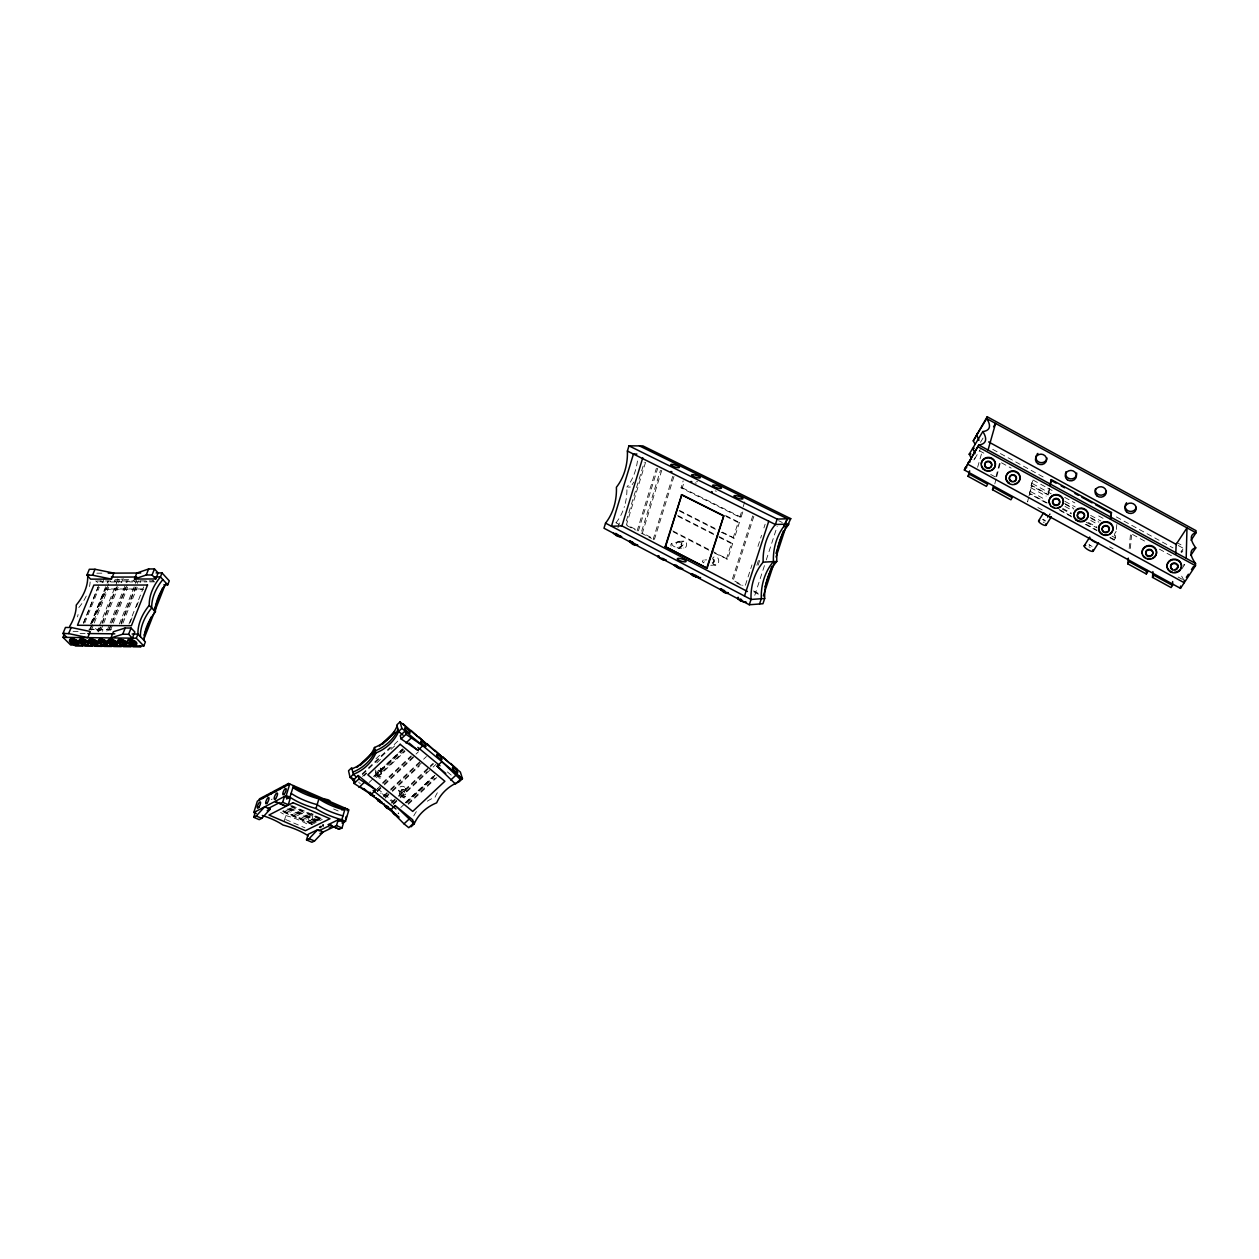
<?xml version="1.0" encoding="UTF-8"?>
<svg xmlns="http://www.w3.org/2000/svg" width="1259" height="1259" viewBox="0 0 1259 1259"><rect width="100%" height="100%" fill="white"/><g stroke="black" fill="none" stroke-linecap="round" stroke-linejoin="round"><path stroke-width="0.75" stroke-dasharray="5 3.75" d="M1130.362 548.42L1131.558 535.122M1129.181 548.609L1130.566 533.391L1146.855 542.283M1114.042 540.048L1115.38 537.955L1116.072 531.566L1114.734 533.627L1114.042 540.048L1108.959 537.263M1116.308 529.441L1116.985 523.177M312.783 814.416C313.113 824.566 304.898 821.844 310.816 813.77M310.847 820.899L308.864 820.254M1048.369 493.292L1049.455 487.737M1048.448 494.441L1049.518 488.885M1028.603 497.289L1027.596 501.916L1028.902 499.807M1046.308 502.971L1029.374 493.717L1032.002 485.565L1047.441 494.016M1048.243 495.023L1031.137 485.659L1032.427 479.726L1046.024 487.154M1029.374 493.717L1032.002 485.565M1031.137 485.659L1033.718 477.649M994.799 483.881L996.262 478.341M996.75 476.484L1000.15 463.532M995.948 476.752L999.866 461.911M977.614 467.278L981.8 452.831M282.787 811.347L310.532 823.323L319.456 818.539M284.141 821.23L285.856 815.58A35.158 11.614 16.8 0 0 280.615 812.433M617.949 527.757L619.491 522.69L616.013 522.8A46.489 35.677 89.4 0 0 624.417 506.527M626.305 521.021L644.278 462.242M645.568 462.242L626.478 524.657L636.708 529.992M637.117 530.92L656.395 468.269M638.407 530.873L657.686 468.254M641.697 531.172L660.456 470.284M661.746 470.284L642.42 532.966L654.475 539.261L673.99 476.358M672.699 476.374L653.185 539.308L654.475 539.261M742.794 511.909L741.095 517.197L739.82 517.229L681.009 487.831L683.165 480.891M681.009 487.831L682.299 487.815L684.455 480.875M726.364 559.232L731.4 543.542L732.675 543.479L727.639 559.169L714.372 553.047M733.068 538.285L738.12 522.501L739.411 522.469L734.343 538.238L721.029 532.179M739.82 517.229L742.637 508.416M743.203 506.653L744.903 501.365M752.709 515.907L731.967 580.399L733.242 580.32L753.984 515.86M745.375 585.246L751.969 564.898M757.949 546.406L761.538 535.311M763.93 527.914L765.126 524.216M756.879 565.26L759.287 557.863M758.154 565.197L759.948 559.641M754.771 595.318L765.677 561.813M766.275 559.956L777.181 526.467M128.969 624.086L144.659 584.506M130.165 622.513L132.258 617.209M136.46 606.633L138.553 601.33M119.337 624.008L136.507 580.918L137.42 581.91L129.787 581.926L128.874 580.95L108.793 631.105M120.974 623.174L135.28 587.292M121.257 624.023L138.427 580.918L139.34 581.894L147.004 581.878L146.091 580.903M122.894 623.189L137.184 587.292M106.873 631.089L126.97 580.95L127.883 581.926L120.282 581.941L119.369 580.966L99.225 631.011M108.526 630.255L110.682 624.889M111.39 623.095L125.727 587.292M110.446 630.271L112.586 624.905M113.31 623.111L127.631 587.292M98.249 631.955L101.129 624.81M101.853 623.016L116.237 587.308M100.877 630.177L103.033 624.826M103.757 623.032L118.126 587.308M123.162 578.306L121.556 582.288A3.903 1.684 21.5 0 0 117.181 579.046M89.468 630.067L91.639 624.716M92.363 622.937L106.779 587.308M90.428 629.122L109.911 580.981L110.839 581.957L118.393 581.941L117.48 580.966L97.321 630.995M91.372 630.082L93.528 624.747M94.252 622.953L108.667 587.308M83.346 623.457L98.06 587.276M84.794 622.875L99.256 587.308M104.214 578.322L102.609 582.288A3.887 1.668 21.7 0 0 101.633 580.698M90.695 623.772L108.022 580.997L108.951 581.957L101.412 581.973L100.5 581.013L83.125 623.693M91.01 623.945L105.174 588.992L143.447 588.976M92.033 622.528L105.174 588.992M320.667 827.918L321.155 826.974M980.462 442.334L983.248 437.723M974.592 458.937L980.242 449.589M1028.933 495.747L1030.24 493.638L1047.22 502.939M1047.425 517.827L1050.336 513.184M1182.972 549.034L1180.989 552.056A59.96 16.43 31.4 0 1 1183.743 549.727L1181.603 552.591M1181.965 568.738L1184.719 564.583A59.96 16.43 31.4 0 1 1183.381 562.584M376 758.721L381.65 753.37M362.199 773.844L373.309 763.3M374.71 761.994L389.991 747.516M362.387 774.663L398.552 740.434M362.498 776.394L366.778 772.334M376.771 762.86L382.484 757.462M391.061 749.341L396.774 743.943M364.008 775.985L366.794 773.341M373.419 776.52L402.833 748.712M374.883 775.481L402.911 748.979M374.631 776.221L403.179 749.231M369.123 782.453L373.404 778.392M374.836 777.055L403.399 750.049M376.236 777.527L404.768 750.553M377.873 777.008L405.005 751.371M382.642 782.736L411.158 755.825M377.149 788.952L381.43 784.924M382.846 783.57L411.378 756.643M377.102 790.762L382.815 785.38M384.231 784.042L418.444 751.765M377.322 791.612L383.019 786.214M384.451 784.876L415.832 755.274M383.491 795.94L389.188 790.573M390.62 789.236L421.954 759.712M383.696 796.79L389.409 791.423M390.825 790.07L422.19 760.53M423.622 759.193L426.471 756.502M385.081 797.246L390.778 791.88M392.21 790.526L423.543 761.018M385.301 798.08L390.998 792.714M392.415 791.376L419.499 765.865M391.439 802.408L397.136 797.057M398.552 795.704L432.718 763.583M391.659 803.242L397.356 797.891M398.788 796.554L428.689 768.431M430.106 767.093L434.386 763.064M393.028 803.698L398.725 798.348M400.142 797.01L427.179 771.578M393.249 804.532L398.946 799.182M400.362 797.844L431.695 768.399M433.112 767.061L435.96 764.37M405.382 802.565L433.301 776.347M405.461 802.849L434.78 775.308M400.787 807.507L405.052 803.494M406.484 802.156L434.906 775.465M406.704 803.006L433.741 777.621M408.058 803.447L435.063 778.093M408.278 804.296L436.731 777.59M712.972 559.799C715.568 558.256 714.939 564.111 712.783 561.766M310.532 823.323L321.076 818.161M311.65 824.598L322.257 819.42M319.062 827.446L324.366 824.881M671.645 543.62C672.621 547.791 679.829 548.845 683.228 544.754C683.307 540.992 668.199 541.527 671.157 546.123M681.969 543.196L681.04 544.754L682.299 545.95M703.23 560.05L702.286 561.624L703.561 562.852L704.521 561.262L703.23 560.05L706.661 559.877M710.753 565.291L715.867 565.008A4.218 3.384 87.2 0 0 718.716 560.302A4.218 3.384 87.2 0 0 714.876 556.651M678.695 548.247A3.462 2.738 87.8 0 0 681.198 543.227A3.462 2.738 87.8 0 0 676.461 542.912A3.462 2.738 87.8 0 0 678.695 548.247L683.842 548.011A3.447 2.738 87.8 0 0 686.344 543.007A3.447 2.738 87.8 0 0 681.607 542.692A3.447 2.738 87.8 0 0 683.842 548.011M678.884 541.339L684.015 541.134M625.282 503.411A46.489 35.677 89.4 0 0 626.888 487.091L630.366 487.044M96.849 573.191L103.065 573.16M114.947 579.707L132.164 579.675M96.738 581.013L153.787 580.887M154.7 581.863L148.924 581.878L148.011 580.903M105.473 589.322L143.762 589.306M88.885 629.201L113.892 629.437M89.2 629.516L110.351 629.72M73.101 631.341L78.829 631.404M80.088 633.45L85.88 633.513M1044.97 521.037L1042.468 519.4M1043.286 519.196L1045.489 520.911M285.699 819.53L304.977 827.84M291.695 805.555L305.811 811.677M307.574 812.433L323.469 819.31M290.357 805.776L322.147 819.546M291.27 806.972L321.281 819.971M290.042 808.073L319.975 821.025M289.192 808.498L319.109 821.45M287.855 808.719L317.787 821.671M287.005 809.159L316.922 822.096M285.793 810.245L315.631 823.134M283.605 810.89L313.46 823.779M282.929 810.875L310.674 822.851M283.92 812.37L311.933 824.456M333.635 808.986L340.78 812.086M778.581 520.675L782.311 522.516M682.299 487.815L741.095 517.197M725.593 515.529L739.411 522.469M726.034 516.442L738.12 522.501M679.278 510.288L715.427 528.623M722.304 532.116L734.343 538.238M679.703 511.201L719.298 531.298M677.657 515.45L717.205 535.594M718.92 536.476L732.675 543.479M678.097 516.363L717.646 536.523M719.361 537.404L731.4 543.542M672.841 530.92L727.639 559.169M673.266 531.849L712.657 552.166M734.847 581.154L742.841 585.341M753.59 590.943L758.453 593.477M626.888 525.585L635.417 530.039M641.114 533.013L651.47 538.411M736.767 582.917L741.582 585.419M753.936 591.872L758.799 594.405M616.013 522.8L618.987 524.342M1176.614 542.44L1183.491 546.201M1178.251 545.509L1183.649 548.452M992.706 449.353L1045.93 478.451M1116.355 516.93L1173.026 547.901M979.439 450.753L985.891 454.279M1001.472 462.793L1011.166 468.096M1047.724 488.083L1054.507 491.797M1064.705 497.368L1074.903 502.939M1098.682 515.938L1103.765 518.724M1159.35 549.129L1172.397 556.258M1032.427 483.582L1051.249 493.874M1064.957 501.365L1075.217 506.984M1090.624 515.403L1100.901 521.021M1064.595 503.395L1073.172 508.101M1090.341 517.48L1098.918 522.17M1065.35 504.371L1073.911 509.061M1091.018 518.409L1097.864 522.155M1030.696 487.658L1046.135 496.093M1065.004 506.417L1071.865 510.178M1090.735 520.502L1097.596 524.248M1062.769 508.431L1071.33 513.121M1088.453 522.485L1097.014 527.175M1030.68 491.608L1045.93 499.949M1062.328 509.14L1071.33 513.861M1086.297 522.265L1096.746 527.757M1111.996 536.098L1115.38 537.955M1059.102 509.439L1071 515.954M1086.281 524.311L1096.463 529.897M1110.06 537.325L1115.144 540.111M1059.858 510.399L1071.708 516.882M1085.258 524.295L1097.108 530.779M990.691 474.438L995.838 477.255M1178.078 577.015L1182.736 579.565M1037.857 507.534L1042.987 510.351M1109.667 546.878L1113.082 548.751M377.511 788.669L397.23 804.69M447.386 771.924L451.824 775.607M98.422 628.005L100.925 630.57M95.511 628.461L98.013 631.027A2.99 1.999 -43.2 0 1 101.318 628.965A2.99 1.999 -43.2 0 1 102.624 631.294M380.942 776.913C379.384 774.474 377.464 779.148 380.407 778.062C382.736 776.142 379.069 766.353 377.07 770.917A2.833 2.455 -14.9 0 0 377.574 775.182A2.833 2.455 -14.9 0 0 381.571 772.491A2.833 2.455 -14.9 0 0 377.181 770.933L378.455 771.531L379.258 770.256M403.431 790.007C399.323 787.19 400.976 798.395 404.422 797.986C407.239 794.822 404.469 790.101 401.259 790.668M405.225 796.727L403.84 796.113L403.037 797.372M405.304 788.244L406.201 791.581M398.788 790.196L399.67 793.548M380.564 768.557L381.414 771.877M377.07 770.917L378.739 777.574M375.151 769.926L376.126 773.86M637.432 461.014A46.725 35.976 -89.5 0 1 626.888 487.091M633.781 482.103A46.646 35.96 -89.5 0 1 632.128 484.652M715.238 490.9A4.643 1.07 17.2 0 1 716.387 491.262M696.306 483.157A4.611 1.054 17.1 0 1 695.22 482.937M696.636 481.347A4.611 1.054 17.1 0 1 697.517 481.788M712.909 558.54A4.218 3.384 87.2 0 1 711.603 565.008M715.867 565.008A4.218 3.384 87.2 0 1 712.027 561.357M712.657 558.256A4.218 3.384 87.2 0 1 714.026 556.934M1184.278 580.415A61.061 16.997 31.6 0 1 1180.328 572.892M1183.303 565.055A61.061 16.997 31.6 0 1 1184.719 564.583M975.064 457.835A58.984 17.044 29.4 0 1 973.852 459.913M1043.27 522.06A4.344 1.275 30.5 0 1 1044.199 522.674M1049.487 514.207A4.344 1.259 30.4 0 1 1050.289 514.852M1088.956 546.752A5.288 1.542 30.8 0 1 1090.152 547.46M90.129 581.973A40.54 26.392 -43.1 0 1 89.515 586.552M86.257 596.058A40.54 26.392 -43.1 0 1 78.766 607.641A40.855 26.691 -43.7 0 1 78.719 609.875M78.074 614.502A40.855 26.691 -43.7 0 1 77.507 616.894M135.531 582.177A3.919 1.7 21.3 0 1 133.564 580.572M139.985 580.808A3.919 1.7 21.3 0 1 140.662 582.366M121.887 579.14A3.903 1.684 21.5 0 1 121.1 579.156M97.856 582.413A3.887 1.668 21.7 0 1 95.7 580.871M116.678 582.335A3.903 1.684 21.5 0 1 114.569 580.761M153.913 581.595A3.934 1.715 21.2 0 1 152.811 580.493M437.361 792.761A38.541 33.017 -17.8 0 0 435.047 797.215A38.462 32.844 -17 0 0 425.589 802.392M413.755 815.895A38.462 32.844 -17 0 1 416.383 811.599M380.234 768.006A2.817 2.455 -14.9 0 1 379.526 771.484A2.817 2.455 -14.9 0 1 375.638 771.106M398.332 812.936A4.548 1.259 47 0 1 398.788 813.739M359.02 781.965A4.58 1.275 46.7 0 1 358.846 782.736M359.806 783.554A4.58 1.275 46.7 0 1 360.404 783.224M380.548 793.249A3.698 1.023 46.9 0 1 381.194 793.17M382.358 793.831A3.698 1.023 46.9 0 1 384.924 796.491M398.096 813.125A3.698 1.023 47 0 1 398.379 813.723M390.164 800.189A3.698 1.023 46.9 0 1 391.518 801.338M392.178 802.046A3.698 1.023 46.9 0 1 392.761 802.77M377.637 791.282A3.714 1.023 46.8 0 1 377.763 791.754M285.856 815.58A35 11.52 16.6 0 1 307.747 824.377M313.192 814.085A2.581 0.866 16.5 0 1 311.288 813.613M319.456 826.644A4.17 1.338 -66.5 0 1 319.991 827.887A4.186 1.353 -66.5 0 1 320.935 825.935M322.367 825.542A4.186 1.353 -66.5 0 1 323.39 824.629A4.186 1.353 -66.5 0 1 323.343 826.219M271.377 799.638A3.431 1.039 -66.3 0 1 272.149 799.072M322.619 824.865A3.399 1.102 -66.5 0 1 322.981 826.565M320.242 827.871A3.399 1.102 -66.5 0 1 321.014 826.313M323.091 824.897A3.415 1.102 -66.5 0 1 322.682 825.684M321.029 827.478A3.415 1.102 -66.5 0 1 320.463 826.124M1092.072 546.437L1089.004 544.754L1092.072 546.437M401.243 795.232A3.399 2.927 -15.7 0 0 406.311 792.352A3.399 2.927 -15.7 0 0 401.259 790.101A3.399 2.927 -15.7 0 0 401.243 795.232M400.346 791.895A3.399 2.927 -15.7 0 0 405.414 789A3.399 2.927 -15.7 0 0 400.378 786.765A3.399 2.927 -15.7 0 0 400.346 791.895"/><path stroke-width="1.5" d="M987.213 416.745L986.678 418.57A58.166 16.115 29.3 0 1 982.823 431.554A59.189 16.682 29.4 0 1 978.825 444.994L964.347 469.985L1180.486 588.362L1195.499 565.716L1195.546 563.45A61.282 16.635 31.5 0 1 1195.782 547.854A60.18 16.068 31.3 0 1 1196.019 532.777L1196.05 530.668L987.213 416.745L973.238 440.902A57.898 16.587 29.4 0 1 975.048 444.348M1186.183 558.335L1186.985 527.851L1176.142 544.36L1175.78 554.039M1184.278 580.415L1184.215 582.728L967.809 464.241L968.423 462.242A58.984 17.044 29.4 0 0 970.138 461.896M1180.486 588.362L1180.549 586.049M1152.882 571.586L1152.52 577.393L1171.09 587.56L1172.491 585.451L1172.648 581.548M1128.316 558.13L1127.796 563.843L1146.335 573.994L1146.603 570.154M1110.344 518.976L1110.8 515.12M1110.8 518.283L1111.461 512.492L1051.328 479.632L1050.179 484.023M698.651 577.362L693.253 575.945L694.386 575.568M676.634 566.975L679.53 568.722L681.827 568.344M1050.242 485.187L1051.328 479.632M992.517 489.72L993.823 487.595L1012.205 497.651L1010.898 499.792L992.517 489.72L993.493 486.021M988.047 450.03L995.586 423.433L993.556 426.785M342.007 827.981L343.707 822.206L338.199 819.814L328.331 824.566L339.285 829.272L342.007 827.981L336.483 825.605L319.991 833.537M347.091 810.67L347.515 809.238M341.976 823.024L345.517 821.34L348.9 809.789L288.453 783.46L284.959 785.317L284.518 786.749M336.483 825.605L338.199 819.814M964.347 469.985L978.825 444.994L1195.546 563.45M306.504 839.926L308.203 834.261L317.74 829.665L323.185 832.01L314.514 841.012L311.917 842.255L306.504 839.926L309.084 838.699L317.74 829.665M345.517 821.34L341.85 819.735A36.779 12.606 16.3 0 1 315.993 808.514L318.889 798.867A36.873 12.81 16.5 0 1 292.891 787.536M968.061 476.327L969.351 474.187L987.701 484.227L986.395 486.367L968.061 476.327L969.698 470.85M605.532 523.13L603.99 528.229L749.31 604.761L762.97 603.738L764.685 598.481A49.699 41.012 85.6 0 1 776.787 561.435A49.935 41.405 87.1 0 1 787.032 526.53L790.762 518.677L642.908 445.906L628.965 445.843L627.391 451.037A46.961 36.007 -89.6 0 1 616.406 487.249A46.709 35.724 89.4 0 1 605.532 523.13L751.025 599.457L764.685 598.481M977.157 433.474L976.591 435.331A57.961 16.477 29.4 0 1 978.951 440.351M293.489 785.6L289.948 797.199L286.533 798.977M288.295 804.721L290.058 798.914L284.455 796.491L282.677 802.298L280.065 803.651L274.934 801.464L285.667 806.075L288.295 804.721L282.677 802.298M283.653 787.205L284.093 785.773L280.647 787.615L280.206 789.047M288.012 784.908L288.453 783.46M253.83 812.48L286.202 795.578L289.759 783.979L257.355 801.149L253.83 812.48L256.269 813.519M642.782 457.741L621.962 525.9L611.481 526.246L633.45 454.043L636.928 454.043M271.645 793.579L272.086 792.163L275.485 790.337L275.044 791.769M275.91 791.329L276.351 789.897L279.781 788.071L279.341 789.503M262.36 798.505L262.801 797.089L259.464 798.851L259.024 800.268M263.194 798.064L263.635 796.648L267.002 794.854L266.562 796.27M267.396 795.83L267.837 794.413L271.236 792.603L270.795 794.036M253.72 817.296L256.222 816.005L264.72 806.799L270.244 809.175L261.73 818.366L259.228 819.656L253.72 817.296L255.498 811.614M665.177 546.595L681.78 494.693L723.799 515.797L707.117 568.25L665.177 546.595L707.117 568.25M665.602 546.579L681.78 494.693M706.692 568.265L723.799 515.797M744.494 596.026L768.745 521.21M749.31 604.761L751.025 599.457A50.045 41.106 85.6 0 1 763.159 562.159A50.281 41.516 87.1 0 1 775.387 524.515L777.149 519.101L790.762 518.677M759.57 603.99L761.286 598.717A49.793 41.028 85.6 0 1 773.404 561.624A50.03 41.437 87.1 0 1 783.649 526.655L787.379 518.771L639.446 445.891M765.063 586.804L771.736 566.377M775.985 553.378L783.255 531.093M789.015 524.043L787.032 526.53L783.649 526.655L787.379 518.771M763.3 596.011L774.222 562.6M776.032 557.029L786.938 523.618M64.665 633.293L62.997 637.353L70.661 645.001L143.794 645.993L145.399 641.87L137.939 634.08L132.148 634.017M163.78 584.868L167.715 584.868L169.273 580.855L162.018 572.908L156.116 572.939M144.124 635.087L151.222 617.02M154.054 609.781L162.553 588.095M144.344 637.872L164.882 585.451M155.738 578.967L158.13 572.924L154.464 568.942L148.625 568.974L136.853 573.018L134.445 579.03L155.738 578.967L152.071 574.985L146.233 575.001L134.445 579.03M143.794 645.993L136.302 638.219L137.939 634.08A42.114 28.611 -42.2 0 1 149.254 605.327A41.799 28.28 -41.6 0 1 160.428 576.937L162.018 572.908M122.737 634.206L125.192 628.005L131.078 628.052L134.823 631.971L132.384 638.171L128.607 634.268L122.737 634.206L110.934 637.92L113.389 631.75L125.192 628.005M146.233 575.001L148.625 568.974M128.607 634.268L131.078 628.052M152.071 574.985L154.464 568.942M111.469 579.093L113.892 573.113L94.992 569.257L89.326 569.273L86.887 575.221L90.632 579.14L111.469 579.093L92.552 575.206L86.887 575.221M62.95 633.545L65.452 627.454L71.165 627.501L90.27 631.514L87.784 637.652L68.663 633.607L62.95 633.545L66.79 637.4M88.76 574.545L87.689 577.173A40.603 26.392 -43.1 0 1 76.248 605.06A40.902 26.691 -43.6 0 1 69.638 626.384M68.663 633.607L71.165 627.501M92.552 575.206L94.992 569.257M345.658 819.153L346.445 816.43M973.238 440.902L986.678 418.57L1196.019 532.777L1191.077 540.284M971.539 459.378A58.905 17.17 29.4 0 0 969.178 454.2L982.823 431.554M1038.659 520.707L1043.066 513.641M1046.024 525.271L1051.328 516.788A4.344 1.259 30.4 0 1 1047.693 515.985A4.344 1.259 30.4 0 1 1043.979 512.995M1084.141 545.887L1089.743 537.105A5.288 1.527 30.8 0 0 1092.733 540.898A5.288 1.527 30.8 0 0 1098.525 542.818L1093.127 551.269M1111.461 512.492L1111.02 513.184L1095.566 504.733M1127.796 563.843L1129.166 561.719L1147.72 571.885L1146.335 573.994M1152.52 577.393L1153.905 575.284L1172.491 585.451M1190.762 555.455L1195.782 547.854M1186.34 577.33L1188.386 574.246M1191.455 569.619L1193.501 566.534M411.048 826.817L414.242 823.827A38.62 32.939 -17 0 1 436.668 802.833A38.699 33.112 -17.8 0 1 459.22 781.729L462.446 778.707L460.369 772.066L400.047 721.879L396.805 724.948L398.599 731.448L403.037 735.13M357.131 767.266L375.213 750.128M379.384 746.162L394.697 731.652M360.121 765.456L372.648 753.59M382.39 744.352L394.917 732.47M354.645 781.147L350.065 777.448L353.291 774.395A39.674 34.623 -13.6 0 0 375.89 752.976A39.753 34.811 -14.6 0 0 398.599 731.448L401.857 728.363L400.047 721.879M358.154 775.513L353.323 780.076L354.109 783.46L371.122 794.492L375.937 789.944L358.154 775.513L358.957 778.88L375.937 789.944M354.109 783.46L358.957 778.88M401.117 738.954L406.012 734.327L405.099 731.054L400.22 735.665L401.117 738.954L417.909 750.348L422.788 745.753L406.012 734.327M358.988 787.41L363.835 782.83M405.98 742.967L410.859 738.356M395.184 805.571L390.369 810.088L404.013 823.842L408.782 827.698L413.597 823.197L412.669 819.766L395.184 805.571L413.597 823.197M437.062 766.212L441.909 761.648L460.338 779.447L455.49 783.995L437.062 766.212L445.765 773.419M404.013 823.842L408.829 819.341M450.738 780.061L455.601 775.513M660.377 558.178L663.021 560.019L665.334 559.657M632.38 541.952L632.569 542.755M267.742 808.734L279.703 802.518M267.16 810.78L270.244 809.175M341.708 809.915L345.234 808.199L341.85 819.735L338.309 821.435M318.873 830.783L331.243 824.834M745.281 602.369L740.009 600.59L741.11 600.181M376.992 798.71L378.188 801.18L379.793 801.385M763.159 562.159L776.787 561.435M785.616 524.153L775.387 524.515L627.391 451.037M108.211 573.144L140.709 573.002M111.28 577.094L136.838 577.015M154.527 576.952L160.428 576.937L167.715 584.868M87.815 633.545L114.805 633.828M62.997 637.353L136.302 638.219M632.899 543.196C629.059 543.542 638.171 546.878 636.582 544.439M724.586 591.226C719.251 590.849 729.559 595.35 727.781 592.438M697.942 576.449L695.912 575.992M617.539 534.87C611.827 534.54 623.378 538.805 620.12 535.736M680.631 567.573L679.231 567.211M664.107 558.886L662.061 558.272M618.94 535.327L616.564 534.32M634.961 543.746L633.607 543.29M353.134 779.242L354.44 781.981M725.577 591.604L724.271 591.053M280.505 803.871L285.667 806.075M256.222 816.005L261.73 818.366M309.084 838.699L314.514 841.012M328.331 824.566L339.285 829.272M286.202 795.578L289.948 797.199A36.952 12.7 16.5 0 0 315.993 808.514M293.378 787.253L343.502 809.112M742.086 600.401L740.969 599.819M628.965 445.843L777.149 519.101M681.355 494.708L723.374 515.797M621.206 525.507L747.453 591.494M988.645 441.925L1176.52 544.565M1050.903 480.324L1056.049 483.141M1061.195 485.958L1064.642 487.831M1074.95 493.465L1078.381 495.338M1081.811 497.226L1092.12 502.86M978.243 446.945L1195.499 565.716M393.579 811.913C390.479 810.985 397.01 817.421 395.515 813.896M362.938 788.826L363.867 788.716M372.145 794.807L369.847 792.603M377.291 798.804L378.471 799.67M677.956 566.676L677.012 565.873M386.025 805.76C382.107 803.525 388.889 811.252 387.552 807.444M356.344 776.866L353.291 774.395L351.733 767.722L348.523 770.76L350.065 777.448M373.105 790.463L395.955 809.002M363.709 788.496L399.119 817.17M409.065 742.999L417.909 750.348M401.857 728.363L462.446 778.707M417.831 747.39L440.005 765.787M379.4 800.803L378.566 800M74.438 645.049L75.398 645.993L82.984 646.103L82.024 645.143M83.928 645.175L84.872 646.135L92.505 646.229L91.561 645.285M93.465 645.3L94.409 646.26L102.073 646.371L101.129 645.411M103.049 645.442L103.993 646.402L111.689 646.496L110.745 645.537M112.68 645.568L113.609 646.528L121.352 646.638L120.408 645.678M122.343 645.694L123.288 646.67L131.046 646.764L130.118 645.804M362.104 788.15L361.302 787.284M132.069 645.836L132.998 646.796L140.803 646.906L139.875 645.946M149.254 605.327L155.408 611.874A41.956 28.611 -42.3 0 0 144.171 640.579M378.88 800.094L379.573 800.976M354.393 780.423L353.354 778.802M378.188 799.559L377.653 798.71M371.783 794.901L370.587 795.058L368.698 792.635M457.237 769.469L450.706 763.41L450.958 764.244M459.299 776.095L460.338 779.447M449.384 762.923L442.838 756.864L443.089 757.682M441.5 756.376L434.937 750.285L435.173 751.104M433.6 749.782L427.006 743.691L427.242 744.51M425.652 743.188L419.042 737.066L419.278 737.884M417.689 736.546L411.063 730.409L411.284 731.227M409.694 729.89L403.037 723.736L403.273 724.554M413.629 821.545L414.242 823.827M397.104 726.018A39.596 34.717 -14.5 0 1 374.49 747.484L375.89 752.976M712.326 491.986A4.643 1.07 17.2 0 1 711.603 491.545M691.883 481.835A4.611 1.054 17.1 0 1 691.002 481.394M671.976 471.873A4.58 1.039 17 0 1 670.953 471.448M746.477 602.258A5.776 1.527 17.8 0 1 739.757 600.228A5.776 1.527 17.8 0 1 738.12 597.852M741.409 599.489A5.776 1.527 17.8 0 1 740.182 598.922M738.482 597.742A5.776 1.527 17.8 0 1 738.12 597.238M727.985 593.005A5.728 1.511 17.6 0 1 722.021 590.88A5.728 1.511 17.6 0 1 720.982 588.834M724.193 590.44A5.728 1.511 17.6 0 1 722.965 589.857M721.989 589.275A5.728 1.511 17.6 0 1 721.297 588.708M700.571 577.566A5.665 1.495 17.4 0 1 694.118 576.118A5.665 1.495 17.4 0 1 691.018 573.553M695.881 575.332A5.665 1.495 17.4 0 1 694.527 574.828M693.316 574.261A5.665 1.495 17.4 0 1 692.356 573.679M682.803 568.738A5.634 1.479 17.3 0 1 681.56 568.564M680.175 568.265A5.634 1.479 17.3 0 1 674.383 564.787M676.634 565.48A5.634 1.479 17.3 0 1 675.674 564.898M666.279 560.035A5.603 1.464 17.2 0 1 659.732 558.083A5.603 1.464 17.2 0 1 658.347 555.88M659.181 556.226A5.603 1.464 17.2 0 1 658.551 555.691M621.71 536.586A5.508 1.416 16.9 0 1 615.824 534.933A5.508 1.416 16.9 0 1 613.574 532.777M616.816 533.926A5.508 1.416 16.9 0 1 615.667 533.391M637.762 545.037A5.54 1.432 17 0 1 631.294 543.101A5.54 1.432 17 0 1 629.988 540.945M632.836 542.361A5.555 1.432 17 0 1 630.13 540.74M974.261 448.235A57.961 16.477 29.4 0 1 972.577 448.566A58.984 17.044 29.4 0 1 974.954 453.712M970.862 453.869A57.898 16.587 29.4 0 1 969.178 454.2M966.692 467.624A58.905 17.17 29.4 0 1 964.961 467.97M1136.263 507.377A5.634 5.209 -0.3 0 1 1128.143 510.855A5.634 5.209 -0.3 0 1 1126.616 502.719M1046.984 458.008A5.571 5.225 2.1 0 1 1040.186 462.557A5.571 5.225 2.1 0 1 1036.22 455.616M1036.897 454.42A5.571 5.225 2.1 0 1 1037.888 453.429M1076.697 473.006A5.587 5.225 1.2 0 1 1070.449 478.876A5.587 5.225 1.2 0 1 1065.964 471.716M1106.441 490.979A5.618 5.209 0.4 0 1 1099.831 495.055A5.618 5.209 0.4 0 1 1095.424 488.933M1045.6 523.933A4.344 1.275 30.5 0 1 1044.561 525.333A4.344 1.275 30.5 0 1 1039.462 522.438A4.344 1.275 30.5 0 1 1039.619 520.549M1092.828 549.758A5.288 1.542 30.8 0 1 1091.191 551.206A5.288 1.542 30.8 0 1 1085.069 547.539A5.288 1.542 30.8 0 1 1085.651 545.462M1172.365 569.115A3.635 3.305 0.2 0 1 1171.704 563.89A3.635 3.305 0.2 0 1 1177.417 564.662A3.635 3.305 0.2 0 1 1175.119 569.493M1172.271 572.058A7.271 6.625 0.2 0 1 1168.777 561.357A7.271 6.625 0.2 0 1 1180.911 563.009A7.271 6.625 0.2 0 1 1174.143 572.326M1177.794 564.898A3.635 3.305 0.2 0 1 1177.385 567.416M1147.453 555.471A3.62 3.321 0.7 0 1 1146.571 550.466A3.62 3.321 0.7 0 1 1152.111 550.545A3.62 3.321 0.7 0 1 1151.072 555.534M1150.191 555.848A3.62 3.321 0.7 0 1 1148.318 555.817M1142.322 553.692A7.239 6.625 0.7 0 1 1146.965 545.808A7.239 6.625 0.7 0 1 1155.967 549.365A7.239 6.625 0.7 0 1 1152.882 557.863M1151.119 558.492A7.239 6.625 0.7 0 1 1147.374 558.445M1145.643 557.753A7.239 6.625 0.7 0 1 1143.03 555.298M1103.214 531.141A3.604 3.321 1.7 0 1 1103.482 526.246A3.604 3.321 1.7 0 1 1108.754 526.954A3.604 3.321 1.7 0 1 1107.558 531.723M1106.677 532.038A3.604 3.321 1.7 0 1 1104.82 532.006M1102.192 533.973A7.208 6.641 1.7 0 1 1100.366 523.933A7.208 6.641 1.7 0 1 1111.398 524.074A7.208 6.641 1.7 0 1 1109.384 534.068M1107.652 534.697A7.208 6.641 1.7 0 1 1103.923 534.65M1078.412 517.559A3.588 3.321 2.4 0 1 1078.444 512.854A3.588 3.321 2.4 0 1 1083.511 512.917A3.588 3.321 2.4 0 1 1083.48 517.622M1082.74 518.141A3.588 3.321 2.4 0 1 1079.152 518.094M1077.94 513.011A3.588 3.321 2.4 0 1 1079.262 511.815M1050.085 504.418A7.145 6.657 3.2 0 1 1051.706 496.015A7.145 6.657 3.2 0 1 1060.896 496.109A7.145 6.657 3.2 0 1 1062.47 504.544M1059.842 506.952A7.145 6.657 3.2 0 1 1058.111 507.597M1054.428 507.566A7.145 6.657 3.2 0 1 1052.697 506.873M986.521 467.404A3.541 3.336 5.9 0 1 985.545 462.368A3.541 3.336 5.9 0 1 990.975 462.399A3.541 3.336 5.9 0 1 990.062 467.419M989.212 467.75A3.541 3.336 5.9 0 1 987.371 467.75M981.328 463.989A7.082 6.673 5.9 0 1 987.135 457.442A7.082 6.673 5.9 0 1 995.051 461.77A7.082 6.673 5.9 0 1 991.982 469.812M990.282 470.473A7.082 6.673 5.9 0 1 986.615 470.457M984.916 469.78A7.082 6.673 5.9 0 1 981.579 465.72M1012.016 481.237A3.557 3.336 4.8 0 1 1010.017 476.091A3.557 3.336 4.8 0 1 1015.84 476.122A3.557 3.336 4.8 0 1 1013.857 481.237M1009.529 483.251A7.113 6.657 4.8 0 1 1008.018 472.754A7.113 6.657 4.8 0 1 1019.208 474.218A7.113 6.657 4.8 0 1 1014.911 483.96M162.867 579.581A41.752 28.28 -41.7 0 0 151.725 607.955A42.051 28.611 -42.2 0 0 140.426 636.676M155.408 611.874A41.657 28.28 -41.7 0 1 166.503 583.547M130.259 643.349A2.455 1.023 21 0 1 130.747 641.76A2.455 1.023 21 0 1 134.115 643.617A2.455 1.023 21 0 1 131.314 643.947M127.804 641.303A4.91 2.03 21 0 1 130.07 639.43A4.91 2.03 21 0 1 135.893 641.838A4.91 2.03 21 0 1 135.642 644.529M132.431 644.23A4.91 2.03 21 0 1 131.235 643.805M130.086 643.27A4.91 2.03 21 0 1 129.095 642.641M132.714 641.114A2.455 1.023 21 0 1 134.178 642.043M120.124 642.893A2.455 1.007 21 0 1 121.163 641.649A2.455 1.007 21 0 1 124.326 643.38A2.455 1.007 21 0 1 122.186 644.026M118.582 641.838A4.894 2.03 21 0 1 119.967 639.304A4.894 2.03 21 0 1 126.372 641.933A4.894 2.03 21 0 1 124.971 644.466M123.886 644.372A4.894 2.03 21 0 1 122.705 644.104M120.36 643.129A4.894 2.03 21 0 1 119.369 642.515M122.957 640.988A2.455 1.007 21 0 1 124.027 641.586M111.311 643.412A2.439 1.007 21.1 0 1 110.65 641.539A2.439 1.007 21.1 0 1 114.301 642.814A2.439 1.007 21.1 0 1 113.074 644.026M108.904 641.712A4.894 2.014 21.1 0 1 110.257 639.194A4.894 2.014 21.1 0 1 116.646 641.807A4.894 2.014 21.1 0 1 115.277 644.34M114.191 644.23A4.894 2.014 21.1 0 1 113.011 643.963M111.815 643.554A4.894 2.014 21.1 0 1 110.682 643.003M113.814 641.146A2.439 1.007 21.1 0 1 114.962 642.121M101.176 642.971A2.439 1.007 21.2 0 1 101.129 641.398A2.439 1.007 21.2 0 1 104.513 642.578A2.439 1.007 21.2 0 1 103.962 643.947M98.737 640.925A4.879 1.999 21.2 0 1 101.664 639.179A4.879 1.999 21.2 0 1 107.487 642.358A4.879 1.999 21.2 0 1 104.56 644.104M100.043 642.263A4.879 1.999 21.2 0 1 99.272 641.602M101.066 640.516A2.439 1.007 21.2 0 1 102.388 640.406M103.584 640.752A2.439 1.007 21.2 0 1 105.048 641.665M91.183 642.515A2.439 0.991 21.3 0 1 91.514 641.272A2.439 0.991 21.3 0 1 94.456 642.121A2.439 0.991 21.3 0 1 95.149 643.664M92.631 643.428A2.439 0.991 21.3 0 1 91.577 642.845M89.672 641.476A4.863 1.999 21.3 0 1 90.349 638.99A4.863 1.999 21.3 0 1 96.251 640.689A4.863 1.999 21.3 0 1 97.604 643.758M96.943 644.01A4.863 1.999 21.3 0 1 94.96 643.978M92.584 643.302A4.863 1.999 21.3 0 1 91.451 642.767M91.262 640.595A2.439 0.991 21.3 0 1 93.969 640.626M95.023 641.209A2.439 0.991 21.3 0 1 95.794 642.184M73.557 643.176A2.424 0.991 21.4 0 1 72.046 641.13A2.424 0.991 21.4 0 1 75.792 642.216A2.424 0.991 21.4 0 1 74.737 643.522M69.859 639.965A4.847 1.967 21.4 0 1 75.886 639.761A4.847 1.967 21.4 0 1 77.853 643.758M73.541 643.05A4.847 1.967 21.4 0 1 72.408 642.515M71.417 641.885A4.847 1.967 21.4 0 1 70.63 641.224M72.377 640.154A2.424 0.991 21.4 0 1 74.863 640.39M76.327 641.303A2.424 0.991 21.4 0 1 76.657 642.2M82.512 643.034A2.424 0.991 21.3 0 1 81.678 641.209A2.424 0.991 21.3 0 1 85.187 642.216A2.424 0.991 21.3 0 1 84.794 643.695M80.922 642.011A4.863 1.983 21.4 0 1 80.497 638.911A4.863 1.983 21.4 0 1 86.965 640.784A4.863 1.983 21.4 0 1 87.375 643.884M82.669 640.123A2.424 0.991 21.4 0 1 86.116 641.76M109.061 640.375A3.966 1.637 21.1 0 1 113.294 640.202M114.239 640.626A3.966 1.637 21.1 0 1 116.489 643.16M81.489 641.901A3.95 1.605 21.4 0 1 80.844 641.366M80.23 640.327A3.95 1.605 21.4 0 1 81.143 639.383M82.748 639.399A3.95 1.605 21.4 0 1 87.044 641.429M87.469 641.964A3.95 1.605 21.4 0 1 87.595 642.893M119.101 641.618A3.982 1.652 21 0 1 121.257 639.855A3.982 1.652 21 0 1 126.168 642.688M130.668 643.129A3.982 1.652 21 0 1 129.834 642.625M128.796 640.233A3.982 1.652 21 0 1 131.865 640.154M132.84 640.485A3.982 1.652 21 0 1 134.619 641.398M135.295 641.948A3.982 1.652 21 0 1 135.752 642.499M106.48 641.933A3.966 1.621 21.2 0 1 106.228 643.585M100.311 641.901A3.966 1.621 21.2 0 1 99.76 641.35M99.382 640.359A3.966 1.621 21.2 0 1 101.916 639.635A3.966 1.621 21.2 0 1 105.929 641.398M76.374 640.453A3.934 1.605 21.4 0 1 77.586 643.176M70.709 640.044A3.934 1.605 21.4 0 1 71.259 639.367M72.66 639.21A3.934 1.605 21.4 0 1 75.493 639.997M90.16 641.224A3.95 1.621 21.3 0 1 92.757 639.603A3.95 1.621 21.3 0 1 97.226 642.798M352.772 772.16A39.611 34.575 -13.6 0 0 375.324 750.773A39.69 34.78 -14.5 0 0 398.001 729.276M374.49 747.484A39.517 34.512 -13.6 0 1 351.985 768.824M397.167 815.848A4.548 1.259 47 0 1 396.459 815.454M395.656 814.872A4.548 1.259 47 0 1 392.619 811.504M392.147 810.686A4.548 1.259 47 0 1 391.895 810.009M390.306 808.734A4.548 1.259 46.9 0 1 387.693 808.404A4.548 1.259 46.9 0 1 383.916 803.557M390.007 808.656A4.548 1.259 46.9 0 1 386.812 806.059M382.358 802.754A4.564 1.259 46.9 0 1 379.683 801.936A4.564 1.259 46.9 0 1 376.173 797.75M382.012 802.172A4.564 1.259 46.9 0 1 379.636 800.425M374.348 796.27A4.564 1.275 46.8 0 1 372.475 796.018A4.564 1.275 46.8 0 1 369.217 792.918M374.568 795.861A4.564 1.275 46.8 0 1 373.278 795.263M372.459 794.665A4.564 1.275 46.8 0 1 371.61 793.925M370.775 793.06A4.564 1.275 46.8 0 1 370.02 792.163M354.645 781.587A4.58 1.275 46.7 0 1 352.426 778.959M351.985 778.156A4.58 1.275 46.7 0 1 351.733 777.48M354.613 779.982A4.58 1.275 46.7 0 1 353.858 779.069M364.418 789.503A4.58 1.275 46.7 0 1 363.599 788.905M388.197 807.082A3.698 1.023 46.9 0 1 387.504 806.437M354.44 779.4A3.73 1.039 46.7 0 1 353.889 778.66M380.013 800.441A3.698 1.023 46.9 0 1 379.321 799.78M308.282 835.866A35.063 11.425 16.6 0 0 282.992 825.007A35.221 11.504 16.8 0 0 262.297 815.47M291.128 793.327A36.92 12.747 16.5 0 0 317.158 804.658A36.763 12.637 16.3 0 0 342.983 815.879M344.667 810.119A36.716 12.716 16.3 0 1 318.889 798.867M324.13 799.969A3.163 1.086 16.4 0 1 328.127 799.843A3.163 1.086 16.4 0 1 329.465 801.983M346.304 816.839A4.249 1.401 -66.4 0 1 345.501 818.869M343.377 821.545A4.249 1.401 -66.4 0 1 342.936 821.639M330.44 827.619A4.202 1.369 -66.5 0 1 329.213 827.887M147.523 585.026L131.408 625.739L77.476 625.267L93.858 585.089L147.523 585.026M400.189 744.289L367.848 774.883L412.716 811.41L444.883 781.257L400.189 744.289M293.017 802.691L268.985 815.029L305.37 830.688L329.984 818.728L293.017 802.691M735.524 497.305A4.69 1.07 17.3 0 0 742.889 498.847A4.69 1.07 17.3 0 0 737.066 495.841A4.69 1.07 17.3 0 0 735.524 497.305M672.589 466.208A4.58 1.039 16.9 0 0 679.451 467.372A4.58 1.039 16.9 0 0 673.172 464.508A4.58 1.039 16.9 0 0 672.589 466.208M692.655 476.107A4.611 1.054 17.1 0 0 700.13 477.869A4.611 1.054 17.1 0 0 694.952 474.973A4.611 1.054 17.1 0 0 692.655 476.107M714.01 486.682A4.643 1.054 17.2 0 0 721.391 488.272A4.643 1.054 17.2 0 0 715.757 485.313A4.643 1.054 17.2 0 0 714.01 486.682M678.475 560.003A4.58 1.18 17.3 0 0 685.919 561.687A4.58 1.18 17.3 0 0 680.804 558.634A4.58 1.18 17.3 0 0 678.475 560.003M1096.935 495.873A5.634 5.225 0.5 0 0 1106.189 492.993A5.634 5.225 0.5 0 0 1098.871 486.997A5.634 5.225 0.5 0 0 1096.935 495.873M1126.742 512.114A5.65 5.209 -0.2 0 0 1136.09 509.423A5.65 5.209 -0.2 0 0 1128.898 503.301A5.65 5.209 -0.2 0 0 1126.742 512.114M1037.778 463.642A5.587 5.241 2.3 0 0 1046.575 459.928A5.587 5.241 2.3 0 0 1038.706 454.609A5.587 5.241 2.3 0 0 1037.778 463.642M1067.427 479.805A5.603 5.225 1.3 0 0 1076.382 476.327A5.603 5.225 1.3 0 0 1068.639 470.835A5.603 5.225 1.3 0 0 1067.427 479.805M1170.492 571.948A7.271 6.625 0.2 0 0 1181.524 566.393A7.271 6.625 0.2 0 0 1170.713 560.475A7.271 6.625 0.2 0 0 1170.492 571.948M1172.349 569.682A3.635 3.321 0.3 0 0 1177.857 566.896A3.635 3.321 0.3 0 0 1172.459 563.938A3.635 3.321 0.3 0 0 1172.349 569.682M1145.596 558.319A7.255 6.625 0.7 0 0 1156.565 552.732A7.255 6.625 0.7 0 0 1145.784 546.831A7.255 6.625 0.7 0 0 1145.596 558.319M1147.405 556.037A3.62 3.321 0.8 0 0 1152.898 553.252A3.62 3.321 0.8 0 0 1147.5 550.293A3.62 3.321 0.8 0 0 1147.405 556.037M1100.649 533.438A7.208 6.641 1.7 0 0 1112.72 530.621A7.208 6.641 1.7 0 0 1103.986 522.375A7.208 6.641 1.7 0 0 1100.649 533.438M1103.136 531.676A3.604 3.321 1.8 0 0 1109.179 530.259A3.604 3.321 1.8 0 0 1104.804 526.136A3.604 3.321 1.8 0 0 1103.136 531.676M1075.863 519.873A7.176 6.657 2.4 0 0 1087.886 517.04A7.176 6.657 2.4 0 0 1079.152 508.793A7.176 6.657 2.4 0 0 1075.863 519.873M1075.941 519.337A7.176 6.641 2.4 0 0 1087.965 516.505A7.176 6.641 2.4 0 0 1079.231 508.258A7.176 6.641 2.4 0 0 1075.941 519.337M1078.333 518.094A3.588 3.321 2.5 0 0 1084.345 516.678A3.588 3.321 2.5 0 0 1079.97 512.555A3.588 3.321 2.5 0 0 1078.333 518.094M1053.657 504.009A3.572 3.321 3.2 0 0 1059.637 502.577A3.572 3.321 3.2 0 0 1055.262 498.454A3.572 3.321 3.2 0 0 1053.657 504.009M1051.123 506.338A7.161 6.657 3.2 0 0 1063.1 503.474A7.161 6.657 3.2 0 0 1054.365 495.228A7.161 6.657 3.2 0 0 1051.123 506.338M1053.547 504.544A3.572 3.336 3.2 0 0 1059.543 503.112A3.572 3.336 3.2 0 0 1055.168 498.989A3.572 3.336 3.2 0 0 1053.547 504.544M983.295 469.214A7.082 6.673 5.9 0 0 995.129 466.286A7.082 6.673 5.9 0 0 986.395 458.056A7.082 6.673 5.9 0 0 983.295 469.214M985.64 467.372A3.541 3.336 5.9 0 0 991.557 465.909A3.541 3.336 5.9 0 0 987.182 461.801A3.541 3.336 5.9 0 0 985.64 467.372M1007.924 482.685A7.113 6.673 4.8 0 0 1019.806 479.789A7.113 6.673 4.8 0 0 1011.071 471.558A7.113 6.673 4.8 0 0 1007.924 482.685M1010.3 480.875A3.557 3.336 4.8 0 0 1016.249 479.411A3.557 3.336 4.8 0 0 1011.874 475.304A3.557 3.336 4.8 0 0 1010.3 480.875M128.686 643.664A4.91 2.03 21 0 0 136.35 644.907A4.91 2.03 21 0 0 130.417 640.563A4.91 2.03 21 0 0 128.686 643.664M129.85 644.388A2.455 1.023 21 0 0 133.674 645.017A2.455 1.023 21 0 0 130.716 642.83A2.455 1.023 21 0 0 129.85 644.388M118.944 643.538A4.894 2.03 21 0 0 126.592 644.781A4.894 2.03 21 0 0 120.659 640.438A4.894 2.03 21 0 0 118.944 643.538M120.109 644.262A2.455 1.007 21 0 0 123.917 644.876A2.455 1.007 21 0 0 120.943 642.704A2.455 1.007 21 0 0 120.109 644.262M109.265 643.412A4.894 2.014 21.1 0 0 116.882 644.655A4.894 2.014 21.1 0 0 110.934 640.312A4.894 2.014 21.1 0 0 109.265 643.412M110.399 644.136A2.439 1.007 21.1 0 0 114.207 644.75A2.439 1.007 21.1 0 0 111.233 642.578A2.439 1.007 21.1 0 0 110.399 644.136M99.634 643.27A4.879 1.999 21.2 0 0 107.22 644.514A4.879 1.999 21.2 0 0 101.271 640.202A4.879 1.999 21.2 0 0 99.634 643.27M100.751 643.994A2.439 1.007 21.2 0 0 104.544 644.624A2.439 1.007 21.2 0 0 101.57 642.468A2.439 1.007 21.2 0 0 100.751 643.994M90.034 643.144A4.863 1.999 21.3 0 0 97.588 644.388A4.863 1.999 21.3 0 0 91.655 640.076A4.863 1.999 21.3 0 0 90.034 643.144M91.152 643.868A2.439 0.991 21.3 0 0 94.929 644.498A2.439 0.991 21.3 0 0 91.954 642.342A2.439 0.991 21.3 0 0 91.152 643.868M70.992 642.908A4.847 1.967 21.4 0 0 78.499 644.136A4.847 1.967 21.4 0 0 72.534 639.84A4.847 1.967 21.4 0 0 70.992 642.908M72.093 643.617A2.424 0.991 21.4 0 0 75.839 644.23A2.424 0.991 21.4 0 0 72.849 642.09A2.424 0.991 21.4 0 0 72.093 643.617M80.497 643.034A4.863 1.983 21.3 0 0 88.02 644.262A4.863 1.983 21.3 0 0 82.071 639.965A4.863 1.983 21.3 0 0 80.497 643.034M81.599 643.742A2.424 0.991 21.3 0 0 85.36 644.356A2.424 0.991 21.3 0 0 82.386 642.216A2.424 0.991 21.3 0 0 81.599 643.742M453.098 769.092A3.714 0.913 47 0 0 457.568 772.916A3.714 0.913 47 0 0 454.688 768.478A3.714 0.913 47 0 0 453.098 769.092M405.13 729.055A3.746 0.944 46.6 0 0 409.726 733.273A3.746 0.944 46.6 0 0 407.334 729.087A3.746 0.944 46.6 0 0 405.13 729.055M421.214 742.464A3.73 0.929 46.8 0 0 425.794 746.587A3.73 0.929 46.8 0 0 423.276 742.338A3.73 0.929 46.8 0 0 421.214 742.464M437.251 755.888A3.714 0.929 46.9 0 0 441.767 759.807A3.714 0.929 46.9 0 0 438.982 755.4A3.714 0.929 46.9 0 0 437.251 755.888M284.282 794.051A3.494 1.07 -66.2 0 0 286.061 788.575A3.494 1.07 -66.2 0 0 283.133 792.194A3.494 1.07 -66.2 0 0 284.282 794.051M258.945 807.145A3.415 1.023 -66.4 0 0 260.361 801.967A3.415 1.023 -66.4 0 0 257.481 806.075A3.415 1.023 -66.4 0 0 258.945 807.145M267.396 802.675A3.447 1.039 -66.3 0 0 268.749 797.514A3.447 1.039 -66.3 0 0 265.854 801.731A3.447 1.039 -66.3 0 0 267.396 802.675M275.595 798.631A3.462 1.054 -66.3 0 0 277.421 793.17A3.462 1.054 -66.3 0 0 274.525 796.664A3.462 1.054 -66.3 0 0 275.595 798.631"/></g></svg>
